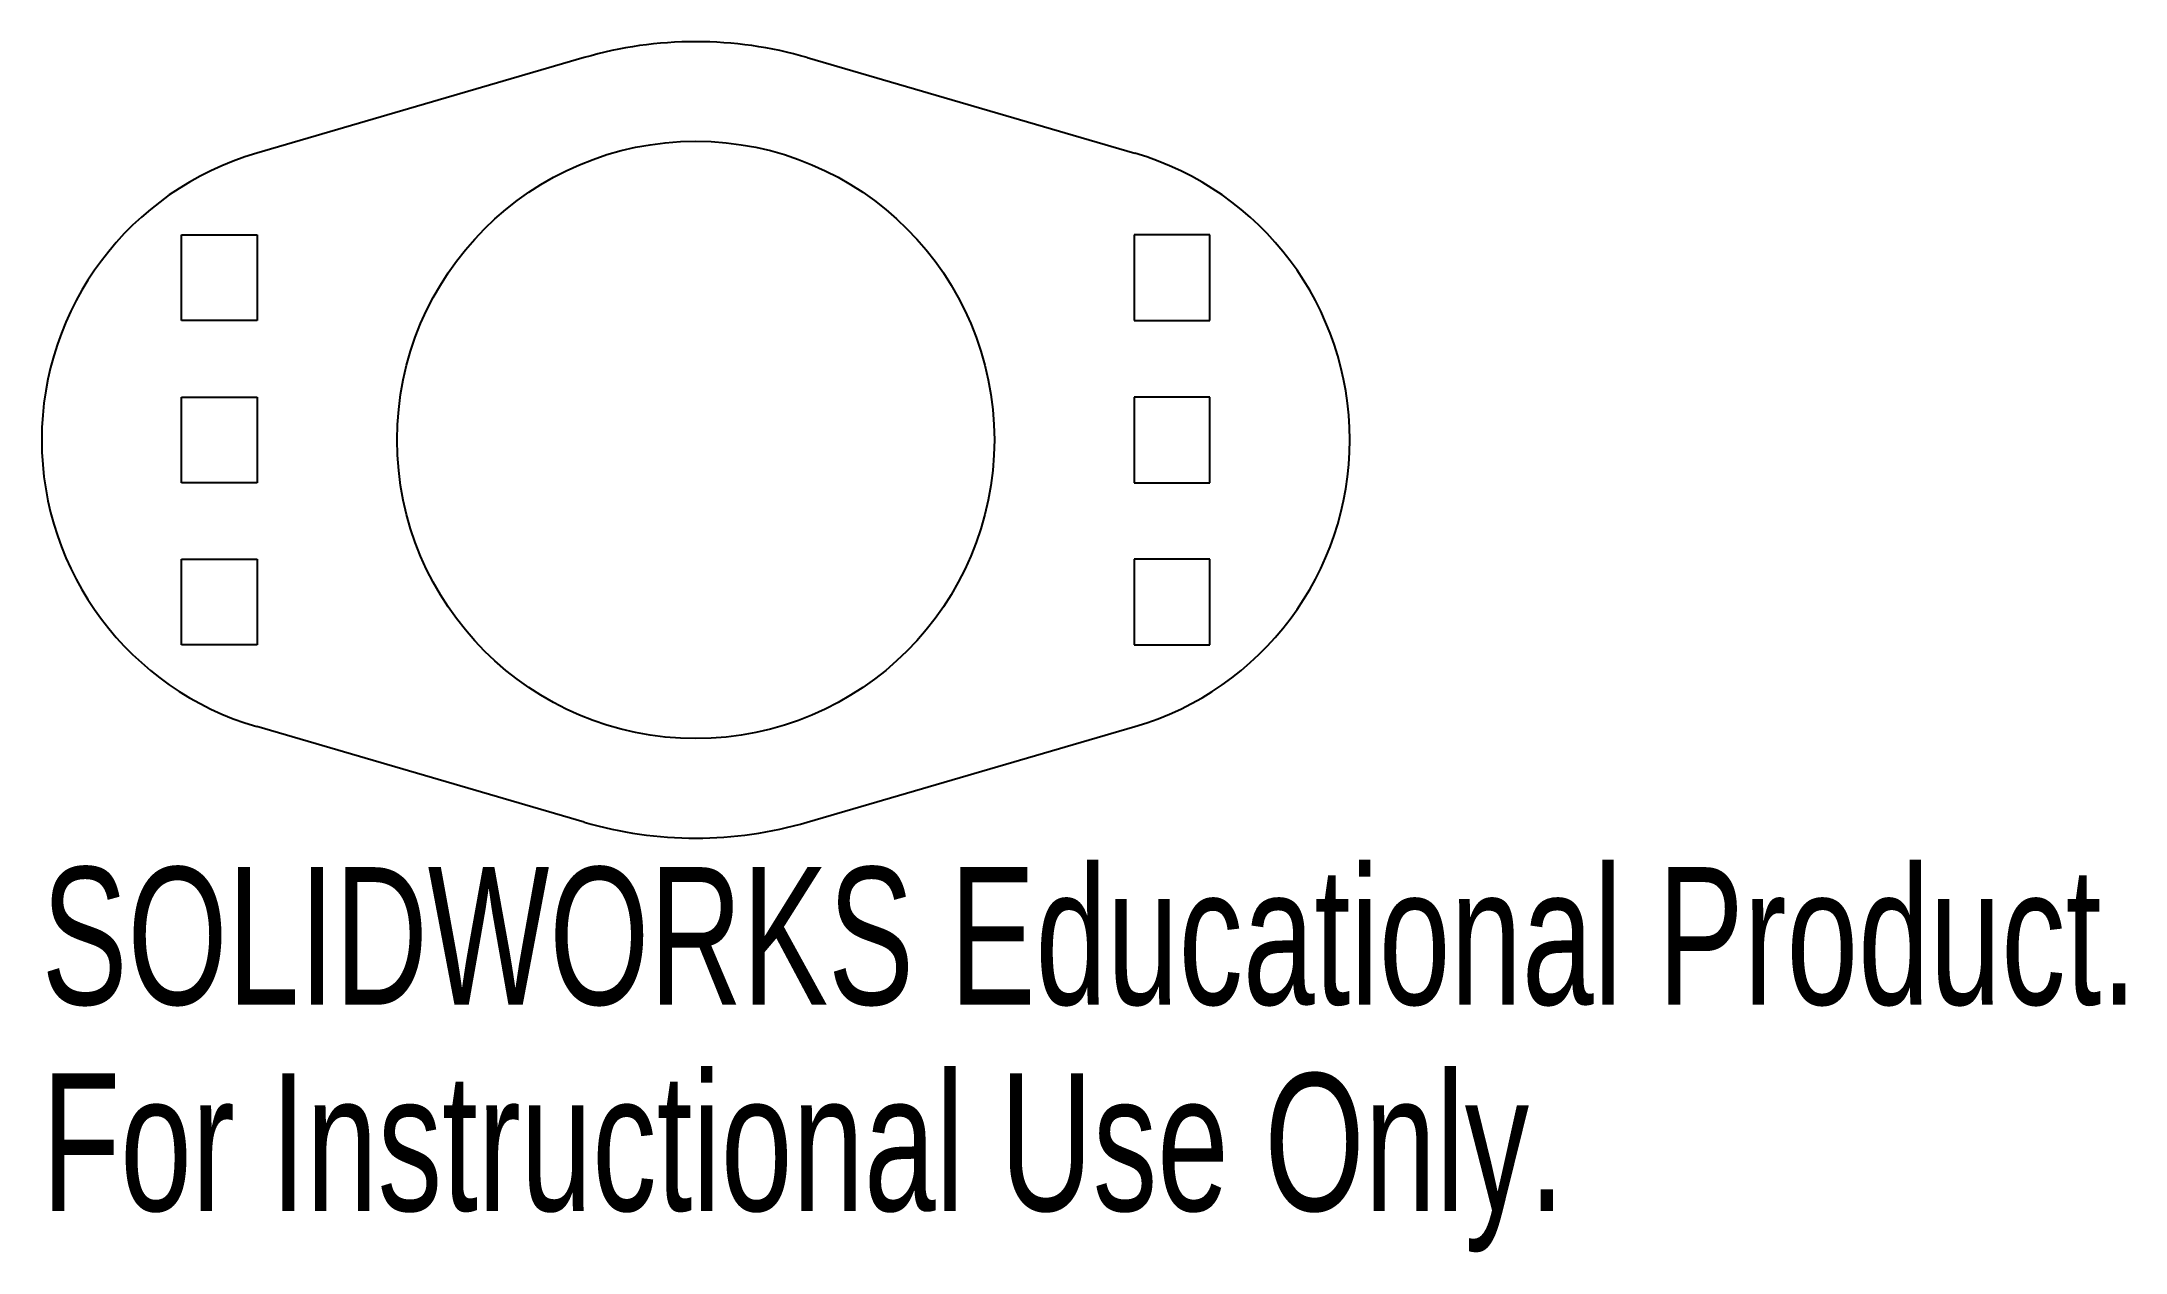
# Model space of a CAD drawing. Header units: millimetres. Extents: x -23 to 50.3, y -28.6 to 14.
import ezdxf

# ---------------------------------------------------------------- set-up
doc = ezdxf.new("R2010")
doc.units = ezdxf.units.MM
doc.styles.add('SLDTEXTSTYLE0', font='TXT', dxfattribs={"width": 0.7})

msp = doc.modelspace()

# ---------------------------------------------------------------- linework, layer by layer
at = {"color": 7, "linetype": 'Continuous', "lineweight": 25}
for p, q in [((-3.92, 13.44), (-15.44, 10.08)), ((3.92, 13.44), (15.44, 10.08)), ((-18.08, 4.194), (-18.08, 7.204)), ((-18.08, 7.204), (-15.42, 7.204)), ((-15.42, 7.204), (-15.42, 4.194)), ((15.42, 7.204), (15.42, 4.194)), ((18.08, 7.204), (15.42, 7.204)), ((18.08, 4.194), (18.08, 7.204)), ((-15.42, 4.194), (-18.08, 4.194)), ((15.42, 4.194), (18.08, 4.194)), ((-18.08, -1.505), (-18.08, 1.505)), ((-18.08, 1.505), (-15.42, 1.505)), ((-15.42, 1.505), (-15.42, -1.505)), ((15.42, 1.505), (15.42, -1.505)), ((18.08, 1.505), (15.42, 1.505)), ((18.08, -1.505), (18.08, 1.505)), ((-15.42, -1.505), (-18.08, -1.505)), ((15.42, -1.505), (18.08, -1.505)), ((-18.08, -7.204), (-18.08, -4.194)), ((-18.08, -4.194), (-15.42, -4.194)), ((-15.42, -4.194), (-15.42, -7.204)), ((15.42, -4.194), (15.42, -7.204)), ((18.08, -4.194), (15.42, -4.194)), ((18.08, -7.204), (18.08, -4.194)), ((-15.42, -7.204), (-18.08, -7.204)), ((15.42, -7.204), (18.08, -7.204)), ((-3.92, -13.44), (-15.44, -10.08)), ((3.92, -13.44), (15.44, -10.08))]:
    msp.add_line(p, q, dxfattribs=at)
msp.add_circle((0, 0), 10.5, dxfattribs=at)
for centre, radius, start, end in [((0, 0), 14, 73.7398, 106.2602), ((-12.5, 0), 10.5, 106.2602, 253.7398), ((12.5, 0), 10.5, 286.2602, 73.7398), ((0, 0), 14, 253.7398, 286.2602)]:
    msp.add_arc(centre, radius, start, end, dxfattribs=at)

# ---------------------------------------------------------------- texts
at = {"color": 7, "linetype": 'Continuous', "char_height": 4.83362, "attachment_point": 1, "style": 'SLDTEXTSTYLE0'}
for s, insert in [('SOLIDWORKS Educational Product.', (-23, -15.02)), ('For Instructional Use Only.', (-23, -22.27))]:
    msp.add_mtext(s, dxfattribs=dict(at, insert=insert))

doc.saveas('drawing.dxf')
